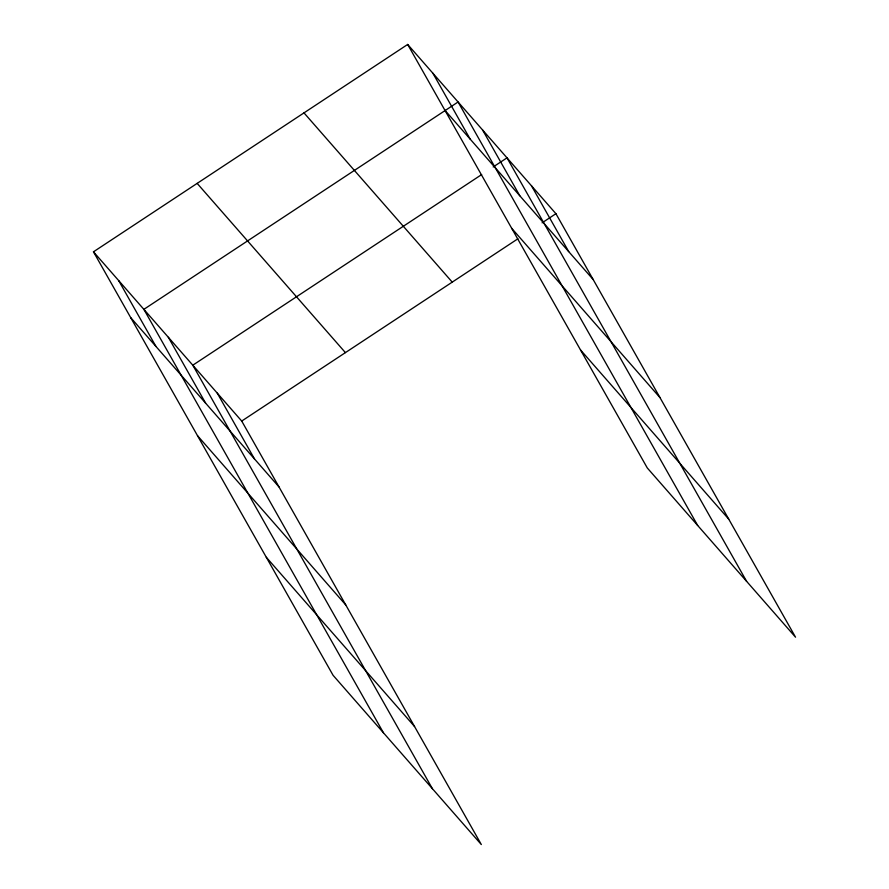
<?xml version="1.0" encoding="UTF-8"?>
<svg xmlns="http://www.w3.org/2000/svg" width="889" height="889" viewBox="0 0 889 889"><rect width="100%" height="100%" fill="white"/><g stroke="black" fill="none" stroke-linecap="round" stroke-linejoin="round"><path stroke-width="1.33" d="M93.467 251.809L241.719 421.053L481.327 844.55L333.075 675.296L93.467 251.809L407.673 44.45L555.925 213.704L795.533 637.191L647.281 467.947L407.673 44.45M481.66 174.577L192.802 365.201L432.398 788.699M493.184 166.965L507.008 157.842L746.604 581.339M241.719 421.053L517.909 238.785M542.101 222.828L555.925 213.704M444.933 110.292L593.174 279.546M511.708 228.317L659.949 397.572M580.506 349.922L728.747 519.165M303.994 112.881L452.234 282.124M197.158 183.378L345.41 352.622M130.727 317.651L278.968 486.894M197.502 435.677L345.743 604.92M266.3 557.281L414.552 726.524M531.466 185.768L568.716 251.62M482.538 129.916L519.798 195.758M697.687 525.488L458.079 101.991L143.874 309.35L383.481 732.847M432.876 73.22L470.137 139.062M217.26 393.127L254.51 458.968M168.343 337.275L205.592 403.117M118.67 280.58L155.931 346.421"/></g></svg>
